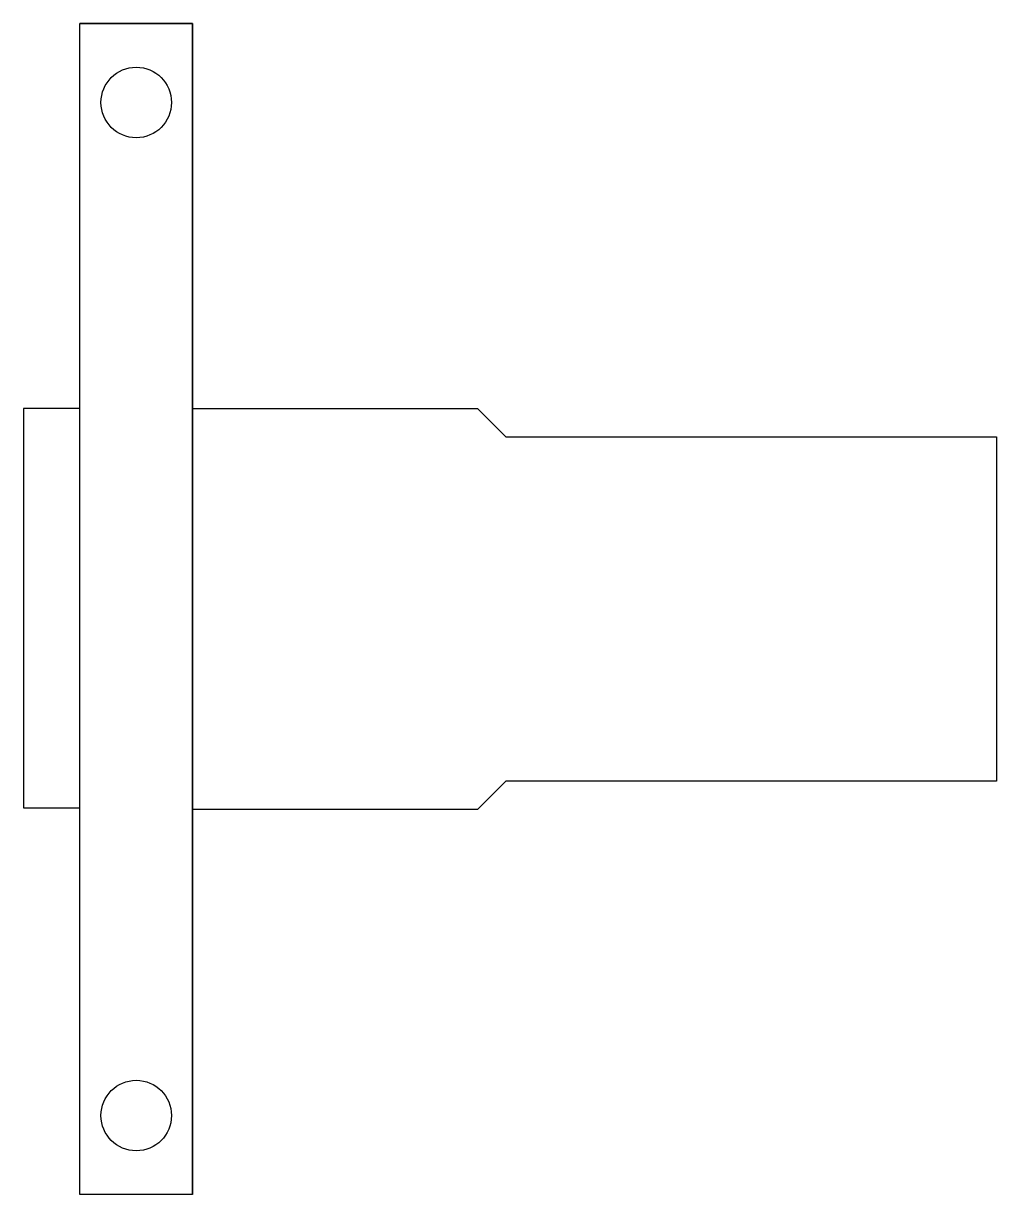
# Model space of a CAD drawing. Header units: inches. Extents: x 30.7 to 65.2, y 7.4 to 48.9.
import ezdxf

# ---------------------------------------------------------------- set-up
doc = ezdxf.new("R2010")
doc.units = ezdxf.units.IN
doc.header["$MEASUREMENT"] = 0

msp = doc.modelspace()

# ---------------------------------------------------------------- linework, layer by layer
for p, q in [((32.656, 7.438), (32.656, 48.938)), ((36.656, 35.288), (46.756, 35.288)), ((46.756, 35.288), (47.756, 34.288)), ((47.756, 34.288), (65.156, 34.288)), ((65.156, 34.288), (65.156, 22.088)), ((47.756, 22.088), (46.756, 21.088)), ((65.156, 22.088), (47.756, 22.088)), ((36.656, 21.088), (36.656, 7.438)), ((46.756, 21.088), (36.656, 21.088)), ((36.656, 7.438), (32.656, 7.438))]:
    msp.add_line(p, q)
msp.add_lwpolyline([(36.656, 48.938), (32.656, 48.938), (36.656, 48.938), (36.656, 7.438)], close=True)
for points in [[(36.656, 7.438), (32.656, 7.438), (32.656, 48.902)], [(32.656, 35.288), (30.656, 35.288), (30.656, 21.146), (32.656, 21.146)]]:
    msp.add_lwpolyline(points)
for centre in [(34.656, 46.138), (34.656, 10.238)]:
    msp.add_circle(centre, 1.25)

doc.saveas('drawing.dxf')
